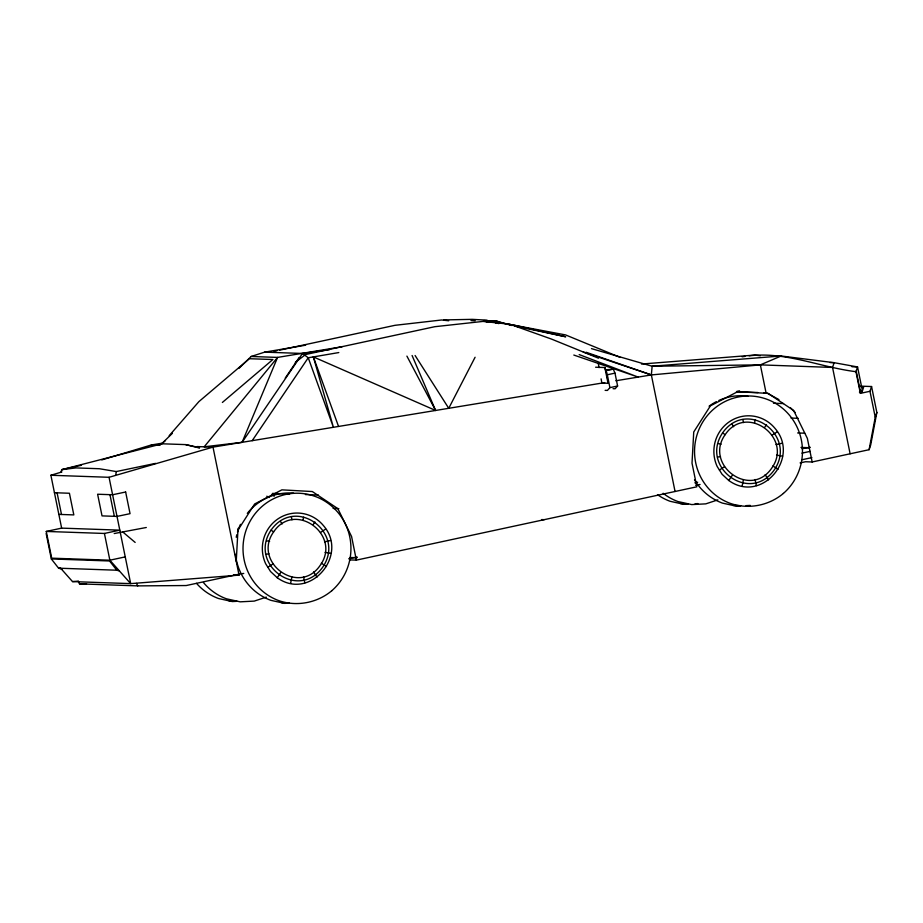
<?xml version="1.0" encoding="UTF-8"?>
<svg xmlns="http://www.w3.org/2000/svg" width="923" height="923" viewBox="0 0 923 923"><rect width="100%" height="100%" fill="white"/><g stroke="black" fill="none" stroke-linecap="round" stroke-linejoin="round"><path stroke-width="1.38" d="M236.242 561.334L237.949 530.137L254.656 503.97L281.884 489.848L312.32 491.544L337.83 508.619L351.571 536.494L356.37 560.123L696.83 486.802L692.019 463.173L693.738 431.976L710.445 405.808L737.662 391.687L768.109 393.394L793.618 410.47L807.348 438.344L812.159 461.973L869.097 449.709L870.701 444.955L876.85 412.489L871.566 386.529L860.444 386.137M115.871 474.318L116.263 471.561L155.583 463.369M237.673 531.152L238.088 528.441M869.097 449.709L875.246 417.242L876.85 412.489M290.664 583.151L291.864 577.002M302.998 520.26L303.598 517.18M742.196 485.902L743.396 479.752M754.529 423.022L755.141 419.942M60.93 472.403L61.749 469.669L162.113 443.79L185.615 444.609L199.564 447.643M862.244 391.49L859.498 392.079L862.244 391.49L863.674 386.979L861.067 386.887M850.118 453.793L832.546 367.446L834.138 362.693L857.548 366.939L861.955 388.595M871.566 386.529L869.974 391.283L860.363 393.36L855.956 371.692L857.548 366.939M860.363 393.36L861.505 389.956M238.861 368.45L251.137 356.486L277.569 357.409L204.191 446.813L242.091 442.336L277.569 357.409L342.121 346.748M271.039 530.148C247.975 564.472 298.533 601.692 322.912 566.907C345.975 532.583 295.418 495.363 271.039 530.148L273.658 531.867C294.841 500.335 341.752 534.879 320.373 565.107C299.237 596.754 252.175 562.257 273.577 531.948M722.571 432.91C699.507 467.234 750.064 504.454 774.443 469.669C797.507 435.344 746.949 398.125 722.571 432.91L725.19 434.618C746.372 403.086 793.284 437.629 771.905 467.869C750.768 499.516 703.707 465.007 725.109 434.71M475.091 357.259L448.74 408.301L415.108 355.517M285.253 378.095L299.167 357.466M252.198 440.675L308.236 357.778L338.81 352.563M313.197 524.529L314.951 521.922M764.729 427.28L766.482 424.672M277.246 577.74L270.543 571.522L265.651 563.734A35.501 34.636 -88 0 1 278.227 518.714A35.501 34.636 -88 0 1 323.396 525.545C349.298 555.104 309.932 601.461 277.246 577.74L280.765 572.537M728.778 480.491L722.086 474.272L717.183 466.496A35.501 34.636 -88 0 1 729.758 421.476A35.501 34.636 -88 0 1 774.939 428.295C800.829 457.866 761.475 504.223 728.778 480.491L732.297 475.299M242.091 442.336L302.513 353.463L329.626 349.609M169.186 435.691L198.883 401.632L249.372 358.712L272.862 359.532L222.374 402.451M605.407 369.846L613.299 369.154L614.983 373.123L617.602 385.999L609.918 387.648L607.415 390.429L605.13 390.348M617.602 385.999L615.11 388.768L613.045 388.698M161.156 444.286L172.405 433.302M161.202 444.332L165.459 440.525M295.314 362.37L305.64 354.513L434.825 326.696L482.96 321.423L509.773 324.215L551.366 339.029L598.473 358.193M267.889 567.287L273.023 563.884M320.489 532.49L325.634 529.087M719.421 470.038L724.555 466.646M772.02 435.241L777.166 431.837M615.837 380.772L651.35 374.923L760.356 364.873L781.17 355.99L834.138 362.693L829.973 362.554M266.32 597.123L254.24 601.104L240.176 601.831L226.4 598.796A55.311 53.961 -88 0 1 203.441 582.528M717.852 499.874L705.783 503.866L691.708 504.581L677.944 501.547A55.311 53.961 -88 0 1 663.141 493.274M251.137 356.486L264.624 352.148L305.64 345.19M125.24 556.892L109.86 560.203L51.711 558.173L46.265 531.44L104.426 533.459L119.805 530.148L61.645 528.129L50.892 475.264L61.899 471.941M101.795 459.908L151.326 444.978L162.402 443.144M50.892 475.264L109.052 477.295L213.005 447.124L604.68 382.618M81.455 465.273L61.749 469.669L75.905 467.915L99.407 468.734L116.263 471.561M274.143 351.328L276.923 350.74M279.704 350.14L394.998 325.311L441.667 319.981L448.705 320.777M613.299 369.154L605.615 370.815L607.299 374.784L609.918 387.648M607.299 374.784L614.983 373.123M46.265 531.44L61.645 528.129M736.808 391.41L739.542 390.821M324.527 541.813L330.549 540.52M776.058 444.574L782.081 443.271M801.995 448.728L810.256 447.286M237.303 574.544L186.215 585.54L137.723 585.886L79.493 583.855L78.247 581.363M801.925 453.147L810.175 451.37M694.857 482.821L697.661 482.221M802.272 459.689L811.882 457.612M348.686 558.807L357.097 556.996M695.85 485.36L700.061 484.46M800.114 462.908L805.548 461.742L812.159 461.973M114.21 533.54L146.296 527.495M717.459 457.104L720.494 456.539M265.928 554.354L268.962 553.777M486.386 322.289L496.332 321.031L511.492 325.438M742.127 356.786L744.93 356.405M749.13 355.828C785.588 351.409 820.201 367.262 855.956 371.692M238.088 574.164L243.741 573.448M60.226 567.76L72.525 581.594L78.27 581.121M641.473 364.054L754.737 355.067L760.31 355.77M781.17 355.99L652.146 366.235L591.47 348.629M197.084 446.57L213.005 447.124L239.045 575.121L130.685 583.624L72.525 581.594M686.654 504.166L683.839 504.316L670.063 501.281A55.311 53.961 -88 0 1 657.545 494.693M695.088 503.739L697.903 503.589M740.408 505.919L736.185 506.139L722.421 503.104A55.311 53.961 -88 0 1 694.511 479.798M746.038 505.631L750.261 505.412M236.519 601.335L232.296 601.554L218.532 598.519A55.311 53.961 -88 0 1 196.495 583.336M288.876 603.169L284.653 603.377L270.889 600.342A55.311 53.961 -88 0 1 235.457 554.319M443.848 319.923L472.334 319.346L487.113 320.166M832.546 367.446L760.356 364.873L652.146 366.235L651.35 374.923L675.059 491.498M79.493 583.855L86.543 583.798M483.814 320.593L496.332 321.031L503.127 323.396M470.995 320.604L475.207 320.743M487.84 321.181L492.051 321.331L498.858 323.627M851.987 366.743L856.163 366.893M264.624 352.148L302.513 353.463L308.236 357.778L333.399 427.291L313.37 356.901L435.598 410.458L412.096 355.517M595.6 367.216L604.842 367.539L606.803 373.019M607.738 380.726L608.049 383.287L601.888 383.068L601.104 378.868M736.45 391.779L757.956 392.529M763.69 392.725L766.563 392.829L778.954 399.601M773.474 403.213L783.512 403.57M791.034 418.061L798.199 418.315M797.645 432.956L804.694 433.199M800.968 447.424L809.598 447.724M151.326 444.978L160.129 445.278M680.47 503.566L688.339 503.843M732.827 505.4L740.696 505.666M272.435 493.401L289.649 494.001M305.421 494.555L318.32 495.005M54.445 492.72L69.421 493.251L73.828 514.907L58.853 514.388M333.111 508.435L338.845 508.642M541.57 519.58L544.212 519.672M350.048 557.48L357.028 557.723M349.759 559.903L356.37 560.123M46.15 533.494L51.33 558.946L109.56 560.976L116.817 570.218L119.367 570.956M51.33 558.946L58.587 568.187L116.817 570.218M233.75 574.937L239.045 575.121M228.939 600.815L236.807 601.092M281.284 602.638L289.164 602.915M776.566 455.108L782.6 456.158M325.034 552.358L331.069 553.408M502.193 323.004L565.557 334.911L620.175 357.42M509.415 324.884L512.23 325.473M515.046 326.073L520.676 327.261M523.491 327.861L565.718 336.78L513.188 324.988M718.152 443.525L721.14 444.182M266.62 540.774L269.608 541.432M185.615 444.609L199.38 447.99M58.587 568.187L62.406 569.295M583.267 352.021L651.35 374.923L586.07 352.24M573.806 355.043L638.174 377.092L579.183 354.582M492.051 321.331L497.405 323.385M772.874 465.93L778.043 469.322M321.342 563.168L326.511 566.56M122.632 531.844L135.162 542.424M272.066 494.313L274.177 496.228M790.296 407.597L795.199 412.512M731.951 424.107L733.647 426.714M765.132 474.687L768.536 479.891M280.407 521.357L282.115 523.964M313.589 571.937L317.004 577.129M406.905 356.116L435.598 410.458M136.477 583.394L137.723 585.886M313.37 356.901L338.545 426.449M869.974 391.283L875.246 417.242M856.186 371L860.594 392.667M760.356 364.873L766.136 393.279M742.888 419.48L743.511 422.584M755.095 479.487L756.352 485.648M604.842 367.539L608.049 383.287M291.345 516.718L291.98 519.834M303.563 576.725L304.809 582.898M109.052 477.295L130.685 583.624L109.86 560.203L104.426 533.459M109.952 494.659L114.36 516.326M57.088 492.813L61.495 514.48M598.266 363.42L599.039 367.631M607.115 375.592L607.426 378.153M236.23 537.278A55.311 53.961 -88 0 1 236.807 534.705M237.499 532.156A55.311 53.961 -88 0 1 240.488 524.345M247.295 513.361A55.311 53.961 -88 0 1 293.549 493.124M266.759 496.228A55.311 53.961 -88 0 1 269.308 497.485M718.879 400.444A55.311 53.961 -88 0 1 747.884 396.198M709.083 406.201A55.311 53.961 -88 0 1 716.34 401.667M331.865 590.662C317.293 602.95 296.791 606.896 278.758 600.619A55.311 53.961 -88 0 1 250.11 521.183A55.311 53.961 -88 0 1 331.472 505.931A55.311 53.961 -88 0 1 331.865 590.662M783.396 493.424C768.824 505.712 748.322 509.646 730.289 503.381A55.311 53.961 -88 0 1 701.642 423.945A55.311 53.961 -88 0 1 783.004 408.693A55.311 53.961 -88 0 1 783.396 493.424M125.643 492.005L112.594 494.751L97.619 494.232L102.026 515.888L117.002 516.418L130.051 513.661L125.643 492.005"/></g></svg>
